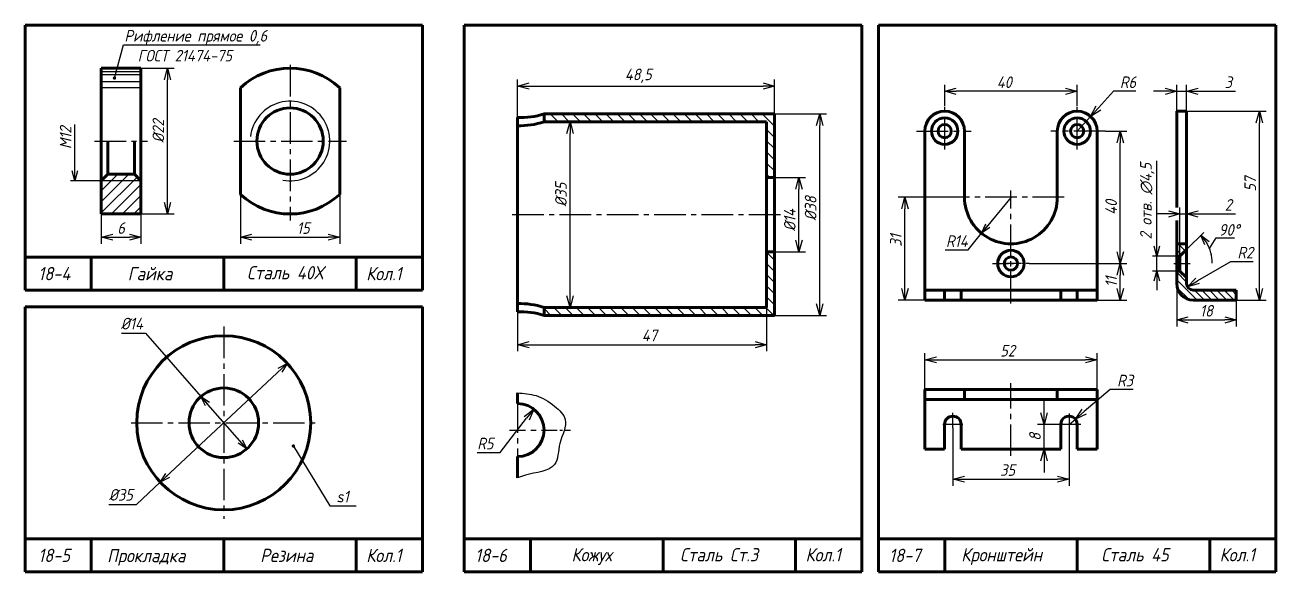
# Model space of a CAD drawing. Header units: millimetres. Extents: x -255 to 513, y 132 to 472.
# Drawn here: x 135 to 512.6, y 307 to 472 of the extents above; entities that cross this region are included whole.
import ezdxf

# ---------------------------------------------------------------- set-up
doc = ezdxf.new("R2010")
doc.units = ezdxf.units.MM
doc.header["$LTSCALE"] = 0.5
doc.linetypes.add('CENTER2', pattern=[28.575, 19.05, -3.175, 3.175, -3.175])
doc.layers.get('Defpoints').update_dxf_attribs({"color": 5})
doc.styles.get("Standard").update_dxf_attribs({"font": 'isocpeui.ttf', "width": 0.9})
doc.dimstyles.new('Standart 1', dxfattribs={"dimtxt": 3.5, "dimasz": 3.5, "dimexe": 2, "dimexo": 0, "dimgap": 1, "dimtad": 1, "dimtoh": 1, "dimdec": 0, "dimtxsty": 'Standard', "dimblk": 'OPEN30', "dimcen": 2.5, "dimadec": 0, "dimazin": 0, "dimtfac": 1, "dimtdec": 0, "dimtmove": 0, "dimatfit": 3, "dimldrblk": 'DOTSMALL', "dimfxl": 0, "dimarcsym": 0})

# ---------------------------------------------------------------- blocks, each defined once
blk = doc.blocks.new('_Open30')
at = {"color": 0, "linetype": 'ByBlock', "lineweight": -2}
for p, q in [((-1, 0.27), (0, 0)), ((0, 0), (-1, -0.27)), ((0, 0), (-1, 0))]:
    blk.add_line(p, q, dxfattribs=at)
blk = doc.blocks.new('*D61')
at = {"color": 0, "lineweight": -2}
for p, q in [((450.13, 354.82), (450.13, 333)), ((415.07, 350.5), (415.07, 333)), ((418.57, 335), (446.63, 335))]:
    blk.add_line(p, q, dxfattribs=at)
at = {"layer": 'Defpoints', "color": 0}
for p in [(450.13, 354.82), (415.07, 350.5), (450.13, 335)]:
    blk.add_point(p, dxfattribs=at)
at = {"color": 0, "lineweight": -2, "xscale": 3.5, "yscale": 3.5, "zscale": 3.5, "rotation": 180}
blk.add_blockref('_Open30', (415.07, 335), dxfattribs=at)
at = {"color": 0, "lineweight": -2, "xscale": 3.5, "yscale": 3.5, "zscale": 3.5}
blk.add_blockref('_Open30', (450.13, 335), dxfattribs=at)
at = {"color": 0, "lineweight": -3, "insert": (431.6, 337.75), "char_height": 3.5, "attachment_point": 5}
blk.add_mtext('35', dxfattribs=at)
blk = doc.blocks.new('_DotSmall')
at = {"color": 0, "linetype": 'ByBlock', "const_width": 0.5}
blk.add_lwpolyline([(-0.0625, 0, 1), (0.0625, 0, 1)], format="xyb", close=True, dxfattribs=at)
blk = doc.blocks.new('*D62')
at = {"color": 0, "lineweight": -2}
for p, q in [((462.6, 362), (454.72, 355.36)), ((469.49, 362), (462.6, 362)), ((450.13, 351.5), (452.04, 353.11))]:
    blk.add_line(p, q, dxfattribs=at)
at = {"layer": 'Defpoints', "color": 0}
for p in [(450.13, 351.5), (452.04, 353.11)]:
    blk.add_point(p, dxfattribs=at)
at = {"color": 0, "lineweight": -2, "xscale": 3.5, "yscale": 3.5, "zscale": 3.5, "rotation": 220.0965298266344}
blk.add_blockref('_Open30', (452.04, 353.11), dxfattribs=at)
at = {"color": 0, "lineweight": -3, "insert": (467.06, 364.75), "char_height": 3.5, "attachment_point": 5}
blk.add_mtext('R3', dxfattribs=at)
blk = doc.blocks.new('*D63')
at = {"color": 0, "lineweight": -2}
for p, q in [((482.63, 394.04), (482.63, 381.04)), ((500.63, 389.04), (500.63, 381.04)), ((486.13, 383.04), (497.13, 383.04))]:
    blk.add_line(p, q, dxfattribs=at)
at = {"layer": 'Defpoints', "color": 0}
for p in [(482.63, 394.04), (500.63, 389.04), (500.63, 383.04)]:
    blk.add_point(p, dxfattribs=at)
at = {"color": 0, "lineweight": -2, "xscale": 3.5, "yscale": 3.5, "zscale": 3.5, "rotation": 180}
blk.add_blockref('_Open30', (482.63, 383.04), dxfattribs=at)
at = {"color": 0, "lineweight": -2, "xscale": 3.5, "yscale": 3.5, "zscale": 3.5}
blk.add_blockref('_Open30', (500.63, 383.04), dxfattribs=at)
at = {"color": 0, "lineweight": -3, "insert": (491.6, 385.79), "char_height": 3.5, "attachment_point": 5}
blk.add_mtext('18', dxfattribs=at)
blk = doc.blocks.new('*D64')
at = {"color": 0, "lineweight": -2}
for p, q in [((442.6, 355), (442.6, 358.5)), ((453.66, 351.5), (440.6, 351.5)), ((442.6, 344), (442.6, 351.5)), ((447.63, 344), (440.6, 344)), ((442.6, 340.5), (442.6, 337))]:
    blk.add_line(p, q, dxfattribs=at)
at = {"layer": 'Defpoints', "color": 0}
for p in [(442.6, 351.5), (453.66, 351.5), (447.63, 344)]:
    blk.add_point(p, dxfattribs=at)
at = {"color": 0, "lineweight": -2, "xscale": 3.5, "yscale": 3.5, "zscale": 3.5}
for p, rotation in [((442.6, 351.5), 270), ((442.6, 344), 90)]:
    blk.add_blockref('_Open30', p, dxfattribs=dict(at, rotation=rotation))
at = {"color": 0, "lineweight": -3, "insert": (439.85, 347.75), "char_height": 3.5, "attachment_point": 5, "rotation": 90}
blk.add_mtext('8', dxfattribs=at)
blk = doc.blocks.new('*D65')
at = {"color": 0, "lineweight": -2}
for p, q in [((482.63, 446.04), (482.63, 454)), ((485.63, 446.04), (485.63, 454)), ((479.13, 452), (475.63, 452)), ((482.63, 452), (485.63, 452)), ((489.13, 452), (500.34, 452))]:
    blk.add_line(p, q, dxfattribs=at)
at = {"layer": 'Defpoints', "color": 0}
for p in [(485.63, 452), (482.63, 446.04), (485.63, 446.04)]:
    blk.add_point(p, dxfattribs=at)
at = {"color": 0, "lineweight": -2, "xscale": 3.5, "yscale": 3.5, "zscale": 3.5}
blk.add_blockref('_Open30', (482.63, 452), dxfattribs=at)
at = {"color": 0, "lineweight": -2, "xscale": 3.5, "yscale": 3.5, "zscale": 3.5, "rotation": 180}
blk.add_blockref('_Open30', (485.63, 452), dxfattribs=at)
at = {"color": 0, "lineweight": -3, "insert": (498.23, 454.75), "char_height": 3.5, "attachment_point": 5}
blk.add_mtext('3', dxfattribs=at)
blk = doc.blocks.new('*D66')
at = {"color": 0, "lineweight": -2}
for p, q in [((461.1, 440), (467.6, 440)), ((465.6, 403.54), (465.6, 436.5)), ((438.13, 400.04), (467.6, 400.04))]:
    blk.add_line(p, q, dxfattribs=at)
at = {"layer": 'Defpoints', "color": 0}
for p in [(461.1, 440), (465.6, 440), (438.13, 400.04)]:
    blk.add_point(p, dxfattribs=at)
at = {"color": 0, "lineweight": -2, "xscale": 3.5, "yscale": 3.5, "zscale": 3.5}
for p, rotation in [((465.6, 440), 90), ((465.6, 400.04), 270)]:
    blk.add_blockref('_Open30', p, dxfattribs=dict(at, rotation=rotation))
at = {"color": 0, "lineweight": -3, "insert": (462.85, 417), "char_height": 3.5, "attachment_point": 5, "rotation": 90}
blk.add_mtext('40', dxfattribs=at)
blk = doc.blocks.new('*D67')
at = {"color": 0, "lineweight": -2}
for p, q in [((412.6, 447.5), (412.6, 454)), ((452.6, 447.5), (452.6, 454)), ((449.1, 452), (416.1, 452))]:
    blk.add_line(p, q, dxfattribs=at)
at = {"layer": 'Defpoints', "color": 0}
for p in [(412.6, 452), (412.6, 447.5), (452.6, 447.5)]:
    blk.add_point(p, dxfattribs=at)
at = {"color": 0, "lineweight": -2, "xscale": 3.5, "yscale": 3.5, "zscale": 3.5, "rotation": 180}
blk.add_blockref('_Open30', (412.6, 452), dxfattribs=at)
at = {"color": 0, "lineweight": -2, "xscale": 3.5, "yscale": 3.5, "zscale": 3.5}
blk.add_blockref('_Open30', (452.6, 452), dxfattribs=at)
at = {"color": 0, "lineweight": -3, "insert": (430.6, 454.75), "char_height": 3.5, "attachment_point": 5}
blk.add_mtext('40', dxfattribs=at)
blk = doc.blocks.new('*D68')
at = {"color": 0, "lineweight": -2}
for p, q in [((463.6, 452), (459.02, 447)), ((470.26, 452), (463.6, 452)), ((452.6, 440), (456.66, 444.42))]:
    blk.add_line(p, q, dxfattribs=at)
at = {"layer": 'Defpoints', "color": 0}
for p in [(456.66, 444.42), (452.6, 440)]:
    blk.add_point(p, dxfattribs=at)
at = {"color": 0, "lineweight": -2, "xscale": 3.5, "yscale": 3.5, "zscale": 3.5, "rotation": 227.489552921997}
blk.add_blockref('_Open30', (456.66, 444.42), dxfattribs=at)
at = {"color": 0, "lineweight": -3, "insert": (467.93, 454.75), "char_height": 3.5, "attachment_point": 5}
blk.add_mtext('R6', dxfattribs=at)
blk = doc.blocks.new('*D69')
at = {"color": 0, "lineweight": -2}
for p, q in [((485.63, 446.04), (509.6, 446.04)), ((507.6, 392.54), (507.6, 442.54)), ((500.63, 389.04), (509.6, 389.04))]:
    blk.add_line(p, q, dxfattribs=at)
at = {"layer": 'Defpoints', "color": 0}
for p in [(485.63, 446.04), (507.6, 446.04), (500.63, 389.04)]:
    blk.add_point(p, dxfattribs=at)
at = {"color": 0, "lineweight": -2, "xscale": 3.5, "yscale": 3.5, "zscale": 3.5}
for p, rotation in [((507.6, 446.04), 90), ((507.6, 389.04), 270)]:
    blk.add_blockref('_Open30', p, dxfattribs=dict(at, rotation=rotation))
at = {"color": 0, "lineweight": -3, "insert": (504.83, 424), "char_height": 3.5, "attachment_point": 5, "rotation": 90}
blk.add_mtext('57', dxfattribs=at)
blk = doc.blocks.new('*D70')
at = {"color": 0, "lineweight": -2}
for p, q in [((416.57, 420.04), (398.6, 420.04)), ((400.6, 392.54), (400.6, 416.54)), ((406.57, 389.04), (398.6, 389.04))]:
    blk.add_line(p, q, dxfattribs=at)
at = {"layer": 'Defpoints', "color": 0}
for p in [(400.6, 420.04), (416.57, 420.04), (406.57, 389.04)]:
    blk.add_point(p, dxfattribs=at)
at = {"color": 0, "lineweight": -2, "xscale": 3.5, "yscale": 3.5, "zscale": 3.5}
for p, rotation in [((400.6, 420.04), 90), ((400.6, 389.04), 270)]:
    blk.add_blockref('_Open30', p, dxfattribs=dict(at, rotation=rotation))
at = {"color": 0, "lineweight": -3, "insert": (397.85, 407), "char_height": 3.5, "attachment_point": 5, "rotation": 90}
blk.add_mtext('31', dxfattribs=at)
blk = doc.blocks.new('*D71')
at = {"color": 0, "lineweight": -2}
for p, q in [((483.63, 402.04), (483.63, 417)), ((485.63, 404.04), (485.63, 417)), ((480.13, 415), (476.63, 415)), ((483.63, 415), (485.63, 415)), ((489.13, 415), (500.35, 415))]:
    blk.add_line(p, q, dxfattribs=at)
at = {"layer": 'Defpoints', "color": 0}
for p in [(485.63, 415), (485.63, 404.04), (483.63, 402.04)]:
    blk.add_point(p, dxfattribs=at)
at = {"color": 0, "lineweight": -2, "xscale": 3.5, "yscale": 3.5, "zscale": 3.5}
blk.add_blockref('_Open30', (483.63, 415), dxfattribs=at)
at = {"color": 0, "lineweight": -2, "xscale": 3.5, "yscale": 3.5, "zscale": 3.5, "rotation": 180}
blk.add_blockref('_Open30', (485.63, 415), dxfattribs=at)
at = {"color": 0, "lineweight": -3, "insert": (498.23, 417.75), "char_height": 3.5, "attachment_point": 5}
blk.add_mtext('2', dxfattribs=at)
blk = doc.blocks.new('*D72')
at = {"color": 0, "lineweight": -2}
for p, q in [((498.86, 400.58), (488.93, 394.79)), ((505.75, 400.58), (498.86, 400.58))]:
    blk.add_line(p, q, dxfattribs=at)
at = {"layer": 'Defpoints', "color": 0}
for p in [(485.9, 393.03), (487.63, 394.04)]:
    blk.add_point(p, dxfattribs=at)
at = {"color": 0, "lineweight": -2, "xscale": 3.5, "yscale": 3.5, "zscale": 3.5, "rotation": 210.2333368075981}
blk.add_blockref('_Open30', (485.9, 393.03), dxfattribs=at)
at = {"color": 0, "lineweight": -3, "insert": (503.33, 403.33), "char_height": 3.5, "attachment_point": 5}
blk.add_mtext('R2', dxfattribs=at)
blk = doc.blocks.new('*D73')
at = {"color": 0, "lineweight": -2}
for p, q in [((465.6, 400.04), (467.6, 400.04)), ((465.6, 392.54), (465.6, 396.54)), ((458.63, 389.04), (467.6, 389.04))]:
    blk.add_line(p, q, dxfattribs=at)
at = {"layer": 'Defpoints', "color": 0}
for p in [(465.6, 400.04), (465.6, 400.04), (458.63, 389.04)]:
    blk.add_point(p, dxfattribs=at)
at = {"color": 0, "lineweight": -2, "xscale": 3.5, "yscale": 3.5, "zscale": 3.5}
for p, rotation in [((465.6, 400.04), 90), ((465.6, 389.04), 270)]:
    blk.add_blockref('_Open30', p, dxfattribs=dict(at, rotation=rotation))
at = {"color": 0, "lineweight": -3, "insert": (462.85, 394.54), "char_height": 3.5, "attachment_point": 5, "rotation": 90}
blk.add_mtext('11', dxfattribs=at)
blk = doc.blocks.new('*D74')
at = {"color": 0, "lineweight": -2}
for p, q in [((406.6, 362), (406.6, 373)), ((410.1, 371), (455.1, 371)), ((458.6, 362), (458.6, 373))]:
    blk.add_line(p, q, dxfattribs=at)
at = {"layer": 'Defpoints', "color": 0}
for p in [(458.6, 371), (406.6, 362), (458.6, 362)]:
    blk.add_point(p, dxfattribs=at)
at = {"color": 0, "lineweight": -2, "xscale": 3.5, "yscale": 3.5, "zscale": 3.5, "rotation": 180}
blk.add_blockref('_Open30', (406.6, 371), dxfattribs=at)
at = {"color": 0, "lineweight": -2, "xscale": 3.5, "yscale": 3.5, "zscale": 3.5}
blk.add_blockref('_Open30', (458.6, 371), dxfattribs=at)
at = {"color": 0, "lineweight": -3, "insert": (431.6, 373.75), "char_height": 3.5, "attachment_point": 5}
blk.add_mtext('52', dxfattribs=at)
blk = doc.blocks.new('*D75')
at = {"color": 0, "lineweight": -2}
for p, q in [((278.39, 343), (286.41, 353.36)), ((271.53, 343), (278.39, 343))]:
    blk.add_line(p, q, dxfattribs=at)
at = {"layer": 'Defpoints', "color": 0}
for p in [(288.55, 356.13), (283.66, 349.8)]:
    blk.add_point(p, dxfattribs=at)
at = {"color": 0, "lineweight": -2, "xscale": 3.5, "yscale": 3.5, "zscale": 3.5, "rotation": 52.25319461272477}
blk.add_blockref('_Open30', (288.55, 356.13), dxfattribs=at)
at = {"color": 0, "lineweight": -3, "insert": (273.95, 345.75), "char_height": 3.5, "attachment_point": 5}
blk.add_mtext('R5', dxfattribs=at)
blk = doc.blocks.new('*D76')
at = {"color": 0, "lineweight": -2}
for p, q in [((361.26, 426), (370.6, 426)), ((368.6, 407.1), (368.6, 422.5)), ((361.26, 403.6), (370.6, 403.6))]:
    blk.add_line(p, q, dxfattribs=at)
at = {"layer": 'Defpoints', "color": 0}
for p in [(361.26, 426), (368.6, 426), (361.26, 403.6)]:
    blk.add_point(p, dxfattribs=at)
at = {"color": 0, "lineweight": -2, "xscale": 3.5, "yscale": 3.5, "zscale": 3.5}
for p, rotation in [((368.6, 426), 90), ((368.6, 403.6), 270)]:
    blk.add_blockref('_Open30', p, dxfattribs=dict(at, rotation=rotation))
at = {"color": 0, "lineweight": -3, "insert": (365.85, 413.16), "char_height": 3.5, "attachment_point": 5, "rotation": 90}
blk.add_mtext('%%c14', dxfattribs=at)
blk = doc.blocks.new('*D77')
at = {"color": 0, "lineweight": -2}
for p, q in [((361.26, 445.2), (376.88, 445.2)), ((374.88, 387.9), (374.88, 441.7)), ((361.26, 384.4), (376.88, 384.4))]:
    blk.add_line(p, q, dxfattribs=at)
at = {"layer": 'Defpoints', "color": 0}
for p in [(361.26, 445.2), (374.88, 445.2), (361.26, 384.4)]:
    blk.add_point(p, dxfattribs=at)
at = {"color": 0, "lineweight": -2, "xscale": 3.5, "yscale": 3.5, "zscale": 3.5}
for p, rotation in [((374.88, 445.2), 90), ((374.88, 384.4), 270)]:
    blk.add_blockref('_Open30', p, dxfattribs=dict(at, rotation=rotation))
at = {"color": 0, "lineweight": -3, "insert": (372.13, 416.68), "char_height": 3.5, "attachment_point": 5, "rotation": 90}
blk.add_mtext('%%c38', dxfattribs=at)
blk = doc.blocks.new('*D78')
at = {"color": 0, "lineweight": -2}
for p, q in [((299.52, 442.8), (301.52, 442.8)), ((299.52, 390.3), (299.52, 439.3)), ((299.52, 386.8), (301.52, 386.8))]:
    blk.add_line(p, q, dxfattribs=at)
at = {"layer": 'Defpoints', "color": 0}
for p in [(299.52, 442.8), (299.52, 442.8), (299.52, 386.8)]:
    blk.add_point(p, dxfattribs=at)
at = {"color": 0, "lineweight": -2, "xscale": 3.5, "yscale": 3.5, "zscale": 3.5}
for p, rotation in [((299.52, 442.8), 90), ((299.52, 386.8), 270)]:
    blk.add_blockref('_Open30', p, dxfattribs=dict(at, rotation=rotation))
at = {"color": 0, "lineweight": -3, "insert": (296.77, 420.81), "char_height": 3.5, "attachment_point": 5, "rotation": 90}
blk.add_mtext('%%c35', dxfattribs=at)
blk = doc.blocks.new('*D79')
at = {"color": 0, "lineweight": -2}
for p, q in [((283.66, 444.13), (283.66, 455.59)), ((287.16, 453.59), (357.76, 453.59)), ((361.26, 444.81), (361.26, 455.59))]:
    blk.add_line(p, q, dxfattribs=at)
at = {"layer": 'Defpoints', "color": 0}
for p in [(361.26, 453.59), (283.66, 444.13), (361.26, 444.81)]:
    blk.add_point(p, dxfattribs=at)
at = {"color": 0, "lineweight": -2, "xscale": 3.5, "yscale": 3.5, "zscale": 3.5, "rotation": 180}
blk.add_blockref('_Open30', (283.66, 453.59), dxfattribs=at)
at = {"color": 0, "lineweight": -2, "xscale": 3.5, "yscale": 3.5, "zscale": 3.5}
blk.add_blockref('_Open30', (361.26, 453.59), dxfattribs=at)
at = {"color": 0, "lineweight": -3, "insert": (320.13, 456.69), "char_height": 3.5, "attachment_point": 5}
blk.add_mtext('48,5', dxfattribs=at)
blk = doc.blocks.new('*D80')
at = {"color": 0, "lineweight": -2}
for p, q in [((283.66, 385.47), (283.66, 373.57)), ((358.86, 386.8), (358.86, 373.57)), ((287.16, 375.57), (355.36, 375.57))]:
    blk.add_line(p, q, dxfattribs=at)
at = {"layer": 'Defpoints', "color": 0}
for p in [(283.66, 385.47), (358.86, 386.8), (358.86, 375.57)]:
    blk.add_point(p, dxfattribs=at)
at = {"color": 0, "lineweight": -2, "xscale": 3.5, "yscale": 3.5, "zscale": 3.5, "rotation": 180}
blk.add_blockref('_Open30', (283.66, 375.57), dxfattribs=at)
at = {"color": 0, "lineweight": -2, "xscale": 3.5, "yscale": 3.5, "zscale": 3.5}
blk.add_blockref('_Open30', (358.86, 375.57), dxfattribs=at)
at = {"color": 0, "lineweight": -3, "insert": (323.49, 378.34), "char_height": 3.5, "attachment_point": 5}
blk.add_mtext('47', dxfattribs=at)
blk = doc.blocks.new('*D82')
at = {"color": 0, "lineweight": -2}
for p, q in [((170, 459), (180, 459)), ((178, 418.5), (178, 455.5)), ((170, 415), (180, 415))]:
    blk.add_line(p, q, dxfattribs=at)
at = {"layer": 'Defpoints', "color": 0}
for p in [(170, 459), (178, 459), (170, 415)]:
    blk.add_point(p, dxfattribs=at)
at = {"color": 0, "lineweight": -2, "xscale": 3.5, "yscale": 3.5, "zscale": 3.5}
for p, rotation in [((178, 459), 90), ((178, 415), 270)]:
    blk.add_blockref('_Open30', p, dxfattribs=dict(at, rotation=rotation))
at = {"color": 0, "lineweight": -3, "insert": (175.25, 440), "char_height": 3.5, "attachment_point": 5, "rotation": 90}
blk.add_mtext('%%c22', dxfattribs=at)
blk = doc.blocks.new('*D83')
at = {"color": 0, "lineweight": -2}
for p, q in [((158, 415), (158, 406)), ((170, 415), (170, 406)), ((161.5, 408), (166.5, 408))]:
    blk.add_line(p, q, dxfattribs=at)
at = {"layer": 'Defpoints', "color": 0}
for p in [(158, 415), (170, 415), (170, 408)]:
    blk.add_point(p, dxfattribs=at)
at = {"color": 0, "lineweight": -2, "xscale": 3.5, "yscale": 3.5, "zscale": 3.5, "rotation": 180}
blk.add_blockref('_Open30', (158, 408), dxfattribs=at)
at = {"color": 0, "lineweight": -2, "xscale": 3.5, "yscale": 3.5, "zscale": 3.5}
blk.add_blockref('_Open30', (170, 408), dxfattribs=at)
at = {"color": 0, "lineweight": -3, "insert": (164, 410.75), "char_height": 3.5, "attachment_point": 5}
blk.add_mtext('6', dxfattribs=at)
blk = doc.blocks.new('*D84')
at = {"color": 0, "lineweight": -2}
for p, q in [((200, 420.91), (200, 406)), ((230, 420.91), (230, 406)), ((203.5, 408), (226.5, 408))]:
    blk.add_line(p, q, dxfattribs=at)
at = {"layer": 'Defpoints', "color": 0}
for p in [(200, 420.91), (230, 420.91), (230, 408)]:
    blk.add_point(p, dxfattribs=at)
at = {"color": 0, "lineweight": -2, "xscale": 3.5, "yscale": 3.5, "zscale": 3.5, "rotation": 180}
blk.add_blockref('_Open30', (200, 408), dxfattribs=at)
at = {"color": 0, "lineweight": -2, "xscale": 3.5, "yscale": 3.5, "zscale": 3.5}
blk.add_blockref('_Open30', (230, 408), dxfattribs=at)
at = {"color": 0, "lineweight": -3, "insert": (219, 410.75), "char_height": 3.5, "attachment_point": 5}
blk.add_mtext('15', dxfattribs=at)

msp = doc.modelspace()

# ---------------------------------------------------------------- hatches: boundary and pattern name
at = {"lineweight": -3}
h = msp.add_hatch(dxfattribs=at)
h.set_pattern_fill('ANSI31', color=256, scale=0.75, angle=90, style=0)
h.set_pattern_definition([(135, (229.4573, 287), (-1.683798, -1.683798), [])])
h.paths.add_polyline_path([(361.26, 403.6), (358.86, 403.6), (358.86, 386.8), (291.66, 386.8), (291.66, 384.4), (361.26, 384.4)])
h.paths.add_polyline_path([(361.26, 445.2), (291.66, 445.2), (291.66, 442.8), (358.86, 442.8), (358.86, 426), (361.26, 426)])
h = msp.add_hatch(dxfattribs=at)
h.set_pattern_fill('ANSI31', color=256, scale=0.75, style=0)
h.set_pattern_definition([(45, (-20, 372), (-1.683798, 1.683798), [])])
h.paths.add_polyline_path([(170, 425), (168, 427), (160, 427), (158, 425)])
h.paths.add_polyline_path([(158, 425), (158, 415), (170, 415), (170, 425)])
h = msp.add_hatch(dxfattribs=at)
h.set_pattern_fill('ANSI31', color=256, scale=0.5, angle=90, style=0)
h.set_pattern_definition([(135, (5, -14), (-1.122532, -1.122532), [])])
h.paths.add_polyline_path([(485.63, 404.29), (485.63, 405.98), (482.63, 405.98), (482.63, 402.29), (483.63, 402.29)])
h.paths.add_polyline_path([(485.63, 395.79), (483.63, 397.79), (482.63, 397.79), (482.63, 394.04, 0.414214), (487.63, 389.04), (500.63, 389.04), (500.63, 391.9), (500.49, 392.04), (487.63, 392.04, -0.414214), (485.63, 394.04)])

# ---------------------------------------------------------------- linework, layer by layer
at = {"lineweight": 60}
for p, q in [((255, 472), (135, 472)), ((135, 472), (135, 392)), ((255, 392), (255, 472)), ((387.6, 472), (267.6, 472)), ((267.6, 472), (267.6, 307)), ((387.6, 307), (387.6, 472)), ((512.6, 472), (392.6, 472)), ((392.6, 472), (392.6, 307)), ((512.6, 307), (512.6, 472)), ((158, 459), (158, 415)), ((170, 459), (158, 459)), ((170, 415), (170, 459)), ((200, 420.91), (200, 453.09)), ((230, 453.09), (230, 420.91)), ((482.63, 446.04), (482.63, 417)), ((482.63, 446.04), (485.63, 446.04)), ((485.63, 394.04), (485.63, 446.04)), ((283.66, 444.13), (283.66, 385.47)), ((291.66, 445.2), (361.26, 445.2)), ((291.66, 445.2), (291.66, 442.8)), ((291.66, 442.8), (358.86, 442.8)), ((358.86, 442.8), (358.86, 414.8)), ((361.26, 414.8), (361.26, 445.2)), ((406.57, 440.04), (406.57, 389.04)), ((418.57, 440.04), (418.57, 420.04)), ((446.6, 440), (446.6, 420)), ((458.6, 440), (458.6, 389.04)), ((160, 427), (160, 437)), ((168, 427), (168, 437)), ((158, 425), (160, 427)), ((168, 427), (160, 427)), ((170, 425), (168, 427)), ((358.86, 426), (361.26, 426)), ((170, 415), (158, 415)), ((358.86, 386.8), (358.86, 414.8)), ((361.26, 414.8), (361.26, 384.4)), ((482.63, 413), (482.63, 394.04)), ((482.63, 405.98), (485.63, 405.98)), ((483.63, 402.29), (485.63, 404.29)), ((255, 402), (135, 402)), ((155, 402), (155, 392)), ((195, 402), (195, 392)), ((235, 402), (235, 392)), ((361.26, 403.6), (358.86, 403.6)), ((482.63, 402.29), (483.63, 402.29)), ((483.63, 402.29), (483.63, 397.79)), ((482.63, 397.79), (483.63, 397.79)), ((483.63, 397.79), (485.63, 395.79)), ((135, 392), (255, 392)), ((432.6, 392.04), (406.57, 392.04)), ((432.6, 389.04), (406.57, 389.04)), ((412.57, 389.04), (412.57, 392.04)), ((417.57, 392.04), (417.57, 389.04)), ((432.6, 392.04), (458.63, 392.04)), ((432.6, 389.04), (458.63, 389.04)), ((447.63, 392.04), (447.63, 389.04)), ((452.63, 389.04), (452.63, 392.04)), ((487.63, 392.04), (500.63, 392.04)), ((500.63, 389.04), (487.63, 389.04)), ((500.63, 392.04), (500.63, 389.04)), ((255, 387), (135, 387)), ((135, 387), (135, 307)), ((255, 307), (255, 387)), ((291.66, 384.4), (291.66, 386.8)), ((291.66, 386.8), (358.86, 386.8)), ((291.66, 384.4), (361.26, 384.4)), ((283.66, 361), (283.66, 357.8)), ((406.6, 362), (432.6, 362)), ((406.6, 362), (406.6, 344)), ((432.6, 359), (406.6, 359)), ((418.57, 362), (418.57, 359)), ((458.6, 362), (432.6, 362)), ((432.6, 359), (458.6, 359)), ((446.6, 362), (446.6, 359)), ((458.6, 362), (458.6, 344)), ((412.57, 344), (412.57, 351.5)), ((417.57, 344), (417.57, 351.5)), ((447.63, 344), (447.63, 351.5)), ((452.6, 344), (452.6, 351.5)), ((412.57, 344), (406.6, 344)), ((432.6, 344), (417.57, 344)), ((432.6, 344), (447.63, 344)), ((452.63, 344), (458.6, 344)), ((283.66, 341.8), (283.66, 335.4)), ((255, 317), (135, 317)), ((155, 317), (155, 307)), ((195, 317), (195, 307)), ((235, 317), (235, 307)), ((387.6, 317), (267.6, 317)), ((267.6, 317), (267.6, 307)), ((287.6, 317), (287.6, 307)), ((327.6, 317), (327.6, 307)), ((367.6, 317), (367.6, 307)), ((512.6, 317), (392.6, 317)), ((392.6, 317), (392.6, 307)), ((412.6, 317), (412.6, 307)), ((452.6, 317), (452.6, 307)), ((492.6, 317), (492.6, 307)), ((135, 307), (255, 307)), ((267.6, 307), (387.6, 307)), ((392.6, 307), (512.6, 307))]:
    msp.add_line(p, q, dxfattribs=at)
at = {"lineweight": -3}
for p, q in [((162, 456), (164.7, 466)), ((164.7, 466), (206, 466)), ((158, 458), (170, 458)), ((170, 457), (158, 457)), ((158, 455), (170, 455)), ((170, 453.09), (158, 453.09)), ((150, 428), (150, 442)), ((476.6, 405.04), (476.6, 431)), ((158, 425), (148.75, 425)), ((170, 425), (158, 425)), ((432.63, 420.04), (423.73, 409.16)), ((419.65, 404.16), (423.73, 409.16)), ((485.63, 404.29), (490.8, 409.46)), ((412.76, 404.16), (419.65, 404.16)), ((492.54, 404.57), (494.58, 407.81)), ((494.58, 407.81), (500.09, 407.81)), ((482.63, 402.29), (475.35, 402.29)), ((476.6, 397.79), (476.6, 402.29)), ((482.63, 397.79), (475.35, 397.79)), ((476.6, 395.04), (476.6, 392.04)), ((164.12, 379), (171.38, 379)), ((171.38, 379), (188.09, 359.9)), ((214.17, 369.93), (175.83, 334.07)), ((201.91, 344.1), (188.09, 359.9)), ((283.66, 357.8), (283.66, 349)), ((418.07, 351.5), (412.07, 351.5)), ((283.66, 347.4), (283.66, 345.8)), ((216, 345), (227, 327)), ((283.66, 344.2), (283.66, 341.8)), ((168.63, 327.34), (175.83, 334.07)), ((160.25, 327.34), (168.63, 327.34)), ((227, 327), (235, 327))]:
    msp.add_line(p, q, dxfattribs=at)
at = {"linetype": 'CENTER2', "lineweight": -3}
for p, q in [((215, 460), (215, 413)), ((412.6, 434.5), (412.6, 447.5)), ((452.6, 434.5), (452.6, 447.5)), ((404.1, 440), (420.6, 440)), ((461.1, 440), (444.6, 440)), ((156, 437), (172, 437)), ((198, 437), (232, 437)), ((448.68, 420.04), (416.57, 420.04)), ((432.6, 388.04), (432.6, 422.04)), ((282.06, 414.8), (363.24, 414.8)), ((195, 381.01), (195, 323.07)), ((432.6, 342), (432.6, 364)), ((167, 352), (223.91, 352)), ((281.26, 349.8), (286.06, 349.8)), ((287.66, 349.8), (289.26, 349.8))]:
    msp.add_line(p, q, dxfattribs=at)
at = {"linetype": 'CENTER2', "lineweight": -3, "ltscale": 0.5}
for p, q in [((427.07, 400.04), (434.57, 400.04)), ((290.86, 349.8), (299.66, 349.8))]:
    msp.add_line(p, q, dxfattribs=at)
at = {"linetype": 'CENTER2', "lineweight": -3, "ltscale": 0.1}
for p, q in [((438.13, 400.04), (430.63, 400.04)), ((481.76, 400.04), (486.72, 400.04))]:
    msp.add_line(p, q, dxfattribs=at)
for p, q in [((485.63, 400.04), (485.63, 395.79)), ((500.63, 391.9), (500.49, 392.04))]:
    msp.add_line(p, q)
at = {"linetype": 'CENTER2'}
msp.add_line((415.07, 350.5), (415.07, 355), dxfattribs=at)
at = {"const_width": 0.5}
msp.add_lwpolyline([(161.75, 456, 1), (162.25, 456, 1)], format="xyb", close=True, dxfattribs=at)
at = {"lineweight": -3, "const_width": 0.5}
msp.add_lwpolyline([(215.75, 345, 1), (216.25, 345, 1)], format="xyb", close=True, dxfattribs=at)
at = {"lineweight": 60}
for centre, radius in [((215, 437), 10), ((412.6, 440), 4), ((412.6, 440), 2), ((452.6, 440), 4), ((452.6, 440), 2), ((432.6, 400.04), 4), ((432.6, 400.04), 2), ((195, 352), 26.25), ((195, 352), 10.5)]:
    msp.add_circle(centre, radius, dxfattribs=at)
for centre, radius, start, end in [((215, 437), 22, 47.0141, 132.9859), ((412.6, 440), 6, 0, 180), ((452.6, 440), 6, 0, 180), ((284.85, 465.64), 21.54, 266.83, 288.4275), ((284.23, 465.71), 24.09, 268.6389, 287.9626), ((215, 437), 22, 227.0141, 312.9859), ((432.6, 420), 14, 179.8534, 0.1466), ((487.63, 394.04), 5, 180, 270), ((487.63, 394.04), 2, 180, 270), ((284.23, 363.89), 24.09, 72.0374, 91.3611), ((284.85, 363.96), 21.54, 71.5725, 93.17), ((283.66, 349.8), 8, 270, 90), ((415.07, 351.5), 2.5, 0, 180), ((450.12, 351.52), 2.48, 359.6308, 180.3692)]:
    msp.add_arc(centre, radius, start, end, dxfattribs=at)
at = {"lineweight": -3}
for centre, radius, start, end in [((215, 437), 12, 259.6342, 173.6358), ((481.63, 400.29), 11.72, 359.4668, 30.2914)]:
    msp.add_arc(centre, radius, start, end, dxfattribs=at)
msp.add_spline([(283.66, 361), (289.26, 360.2), (294.86, 357), (298.06, 353), (296.46, 345.8), (294.86, 339.4), (286.06, 336.2), (283.66, 335.4)], degree=3, dxfattribs=at)

# ---------------------------------------------------------------- block references
at = {"lineweight": -3, "yscale": 3, "zscale": 3}
for p, xscale, rotation in [((150, 425), 3, 270), ((423.73, 409.16), 3.000000000000016, 230.7105931374998), ((489.92, 408.57), 3.000000000000032, 127.6457001668979), ((476.6, 402.29), 3, 270), ((476.6, 397.79), 3, 90), ((214.17, 369.93), 3.000000000000034, 43.07950720378476), ((188.09, 359.9), 2.99999999999993, 131.1859251657101), ((201.91, 344.1), 3.000000000000016, 311.1859251657086), ((175.83, 334.07), 3.000000000000034, 223.0795072037847)]:
    msp.add_blockref('_Open30', p, dxfattribs=dict(at, xscale=xscale, rotation=rotation))

# ---------------------------------------------------------------- texts
at = {"lineweight": -3, "width": 0.9}
for s, p in [('Рифление прямое 0,6', (165, 467)), ('ГОСТ 21474-75', (169, 461)), ('s1', (229, 328))]:
    msp.add_text(s, height=3.5, dxfattribs=at).set_placement(p)
msp.add_text('2 отв. ∅4,5', height=3.5, rotation=90, dxfattribs=at).set_placement((475.08, 407.33))
at = {"width": 0.9}
for s, p in [('18-4', (139, 395)), ('Гайка', (166, 395)), ('Сталь 40Х', (202, 395.28)), ('Кол.1', (238, 395)), ('18-5', (139, 310)), ('Прокладка', (159.8, 309.94)), ('Резина', (206, 310)), ('Кол.1', (238, 310)), ('18-6', (270.85, 310)), ('Кожух', (299.96, 310.2)), ('Сталь Ст.3', (332.72, 310.2)), ('Кол.1', (370.6, 310.2)), ('18-7', (395.85, 310)), ('Кронштейн', (417.6, 310.2)), ('Сталь 45', (459.87, 310.2)), ('Кол.1', (495.6, 310.2))]:
    msp.add_text(s, height=4, dxfattribs=at).set_placement(p)
at = {"lineweight": -3, "insert": (147.25, 438), "char_height": 3.5, "attachment_point": 5, "rotation": 90}
msp.add_mtext('M12', dxfattribs=at)
at = {"lineweight": -3, "char_height": 3.5, "attachment_point": 5}
for s, insert in [('90°', (498.48, 410.2)), ('R14', (416.26, 406.8)), ('%%c14', (167.25, 381.93)), ('%%c35', (163.94, 330.27))]:
    msp.add_mtext(s, dxfattribs=dict(at, insert=insert))

# ---------------------------------------------------------------- dimensions: what is measured, and where the dimension line sits
at = {"lineweight": -3}
for base, p1, p2, text, picture, middle in [((178, 459), (170, 415), (170, 459), '%%c22', '*D82', (178, 440)), ((299.52, 442.8), (299.52, 386.8), (299.52, 442.8), '%%c35', '*D78', (299.52, 420.81)), ((374.88, 445.2), (361.26, 384.4), (361.26, 445.2), '%%c38', '*D77', (374.88, 416.68)), ((465.6, 440), (438.13, 400.04), (461.1, 440), '40', '*D66', (465.6, 417)), ((368.6, 426), (361.26, 403.6), (361.26, 426), '%%c14', '*D76', (368.6, 413.16))]:
    dim = msp.add_linear_dim(base=base, p1=p1, p2=p2, angle=90, text=text, dimstyle='Standart 1', dxfattribs=at)
    dim.commit()
    dim.dimension.update_dxf_attribs({"geometry": picture, "text_midpoint": middle, "dimtype": 160})
for base, p1, p2, text, picture, middle in [((361.26, 453.59), (283.66, 444.13), (361.26, 444.81), '48,5', '*D79', (320.13, 453.59)), ((230, 408), (200, 420.91), (230, 420.91), '15', '*D84', (219, 408)), ((170, 408), (158, 415), (170, 415), '6', '*D83', (164, 408)), ((358.86, 375.57), (283.66, 385.47), (358.86, 386.8), '47', '*D80', (323.49, 375.57))]:
    dim = msp.add_linear_dim(base=base, p1=p1, p2=p2, text=text, dimstyle='Standart 1', dxfattribs=at)
    dim.commit()
    dim.dimension.update_dxf_attribs({"geometry": picture, "text_midpoint": middle, "dimtype": 160})
for base, p1, p2, picture, middle in [((412.6, 452), (452.6, 447.5), (412.6, 447.5), '*D67', (430.6, 452)), ((485.63, 452), (482.63, 446.04), (485.63, 446.04), '*D65', (498.23, 452)), ((485.63, 415), (483.63, 402.04), (485.63, 404.04), '*D71', (498.23, 415)), ((500.63, 383.04), (482.63, 394.04), (500.63, 389.04), '*D63', (491.6, 383.04)), ((458.6, 371), (406.6, 362), (458.6, 362), '*D74', (431.6, 371))]:
    dim = msp.add_linear_dim(base=base, p1=p1, p2=p2, dimstyle='Standart 1', dxfattribs=at)
    dim.commit()
    dim.dimension.update_dxf_attribs({"geometry": picture, "text_midpoint": middle, "dimtype": 160})
for center, mpoint, picture, middle in [((452.6, 440), (456.66, 444.42), '*D68', (467.93, 452)), ((487.63, 394.04), (485.9, 393.03), '*D72', (503.33, 400.58)), ((450.1318, 351.5), (452.0442, 353.1102), '*D62', (467.0644, 362))]:
    dim = msp.add_radius_dim(center=center, mpoint=mpoint, dimstyle='Standart 1', dxfattribs=at)
    dim.commit()
    dim.dimension.update_dxf_attribs({"geometry": picture, "text_midpoint": middle, "dimtype": 164})
for base, p1, p2, picture, middle in [((507.6, 446.04), (500.63, 389.04), (485.63, 446.04), '*D69', (507.6, 424)), ((400.6, 420.04), (406.57, 389.04), (416.57, 420.04), '*D70', (400.6, 407)), ((465.6, 400.04), (458.63, 389.04), (465.6, 400.04), '*D73', (465.6, 394.54)), ((442.60247017, 351.5), (447.63178643, 344), (453.662284, 351.5), '*D64', (442.60247017, 347.75))]:
    dim = msp.add_linear_dim(base=base, p1=p1, p2=p2, angle=90, dimstyle='Standart 1', dxfattribs=at)
    dim.commit()
    dim.dimension.update_dxf_attribs({"geometry": picture, "text_midpoint": middle, "dimtype": 160})
dim = msp.add_radius_dim(center=(283.66, 349.8), mpoint=(288.55, 356.13), text='R5', dimstyle='Standart 1', dxfattribs=at)
dim.commit()
dim.dimension.update_dxf_attribs({"geometry": '*D75', "text_midpoint": (273.95, 343), "dimtype": 164})
at = {"lineweight": -3, "ltscale": 0.5}
dim = msp.add_linear_dim(base=(450.13, 335), p1=(415.07, 350.5), p2=(450.13, 354.82), text='35', dimstyle='Standart 1', dxfattribs=at)
dim.commit()
dim.dimension.update_dxf_attribs({"geometry": '*D61', "text_midpoint": (431.6, 335), "dimtype": 160})

doc.saveas('drawing.dxf')
